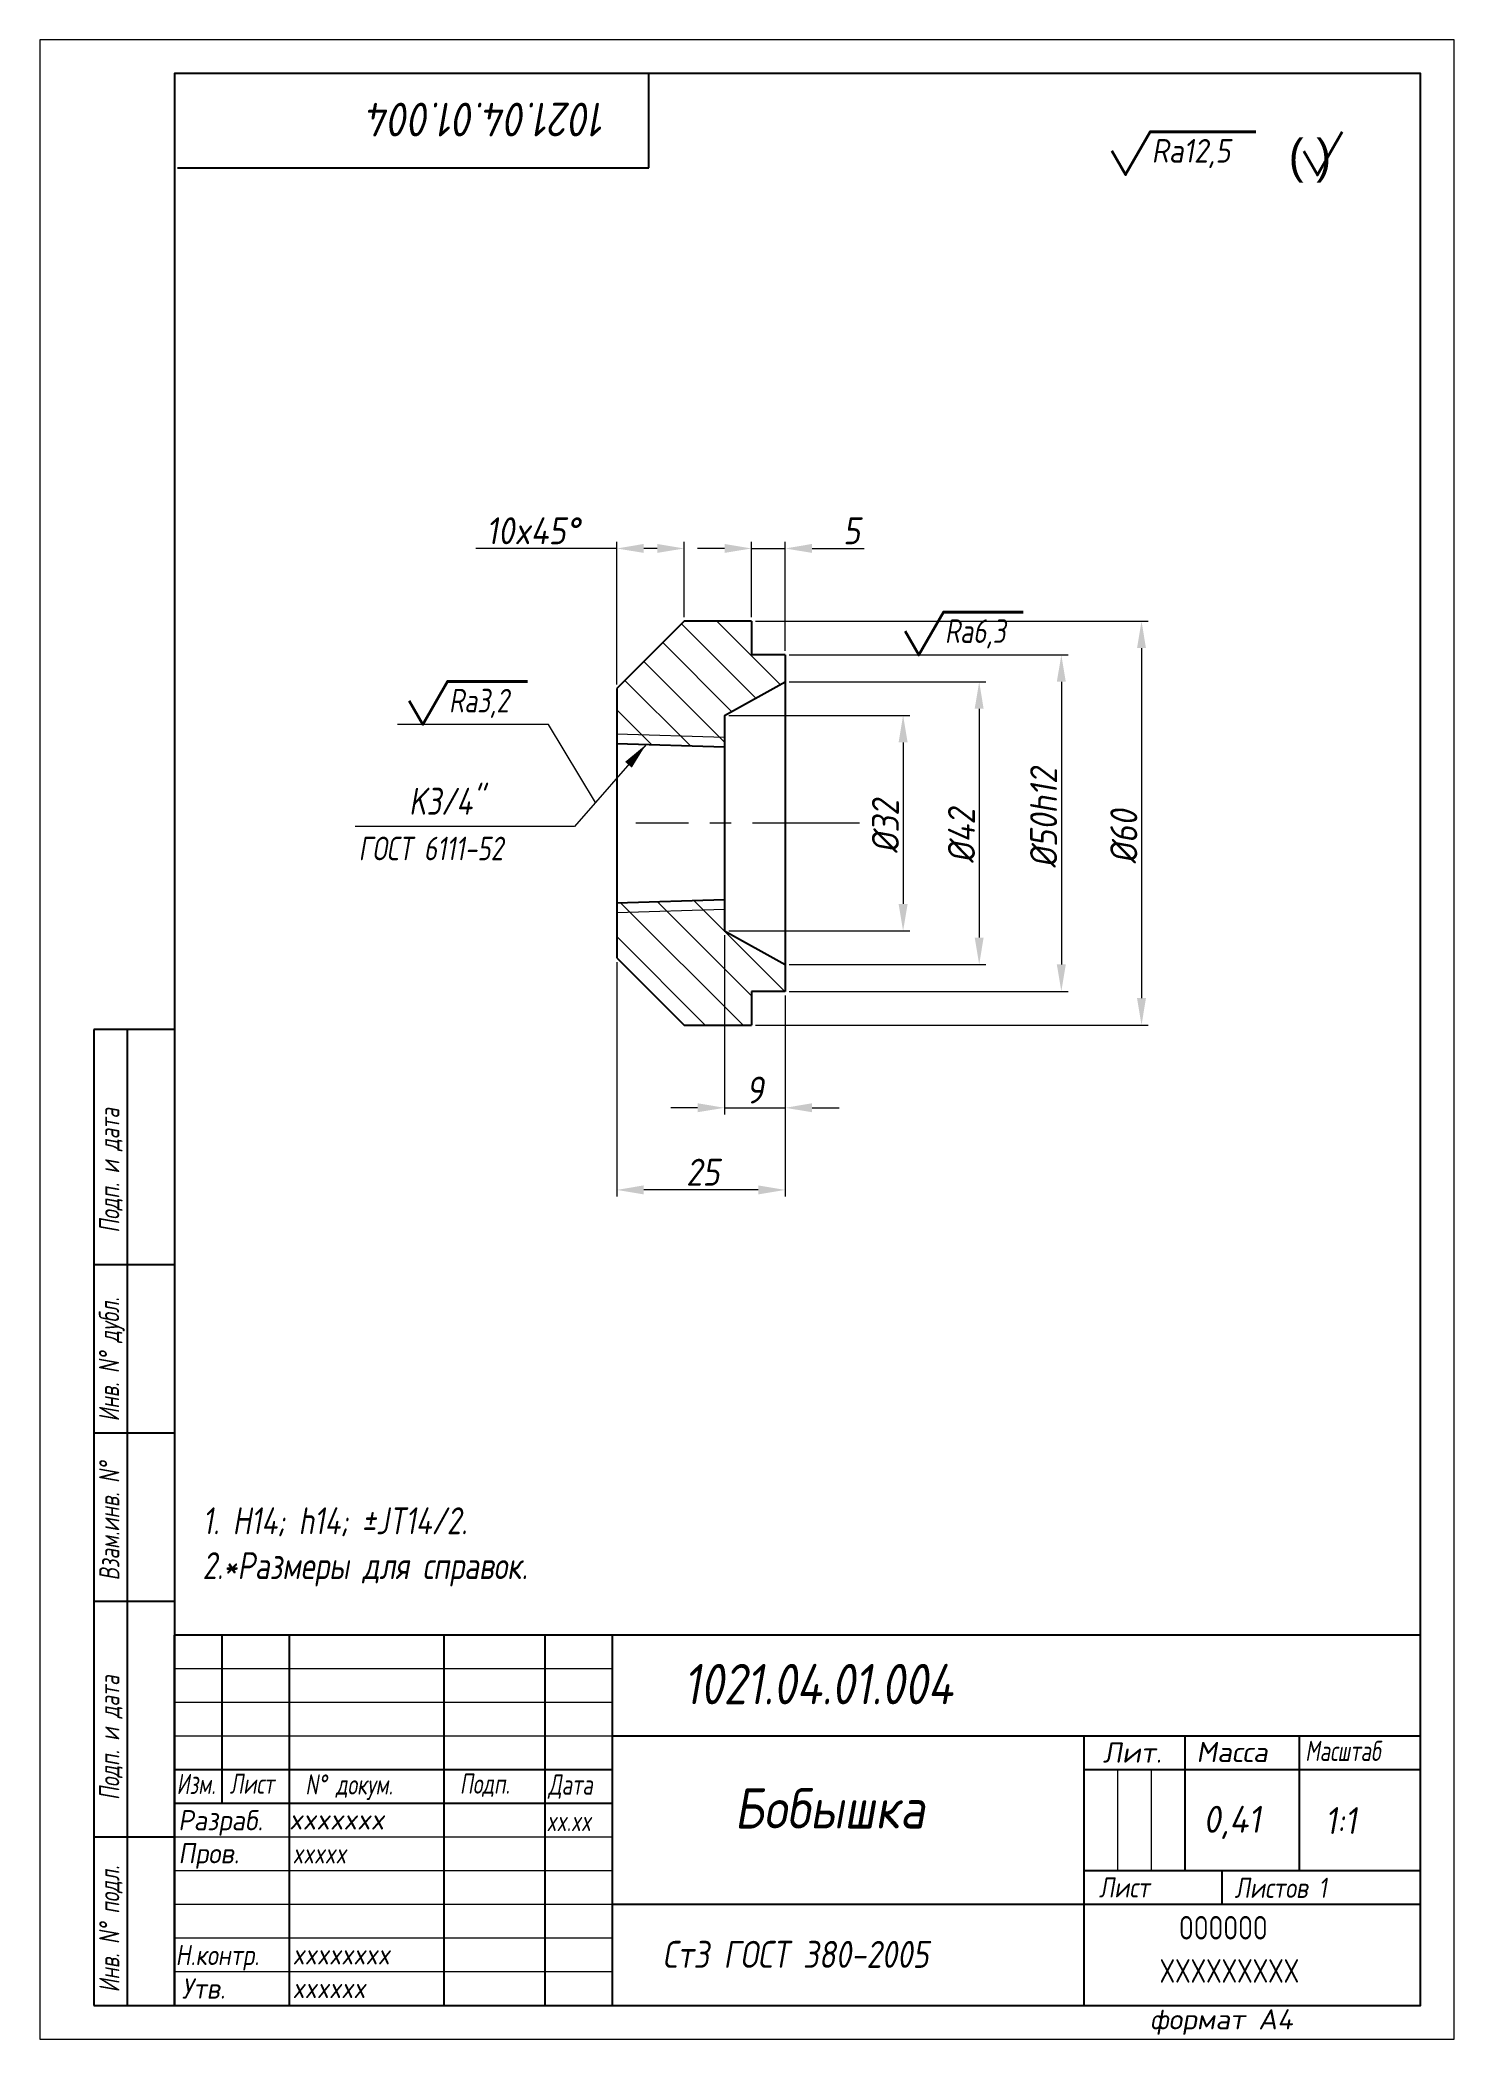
# Model space of a CAD drawing. Header units: millimetres. Extents: x 3693 to 3903, y -260 to 37.
import ezdxf

# ---------------------------------------------------------------- set-up
doc = ezdxf.new("R2010")
doc.units = ezdxf.units.MM
doc.linetypes.add('CENTER', pattern=[50.8, 31.75, -6.35, 6.35, -6.35])
for name, color, linetype, lineweight in [('Ax', 1, 'CENTER', 18), ('Dim', 3, 'Continuous', 40), ('Hatch', 5, 'Continuous', 18), ('Slim', 8, 'Continuous', 18), ('Text', 2, 'Continuous', 40), ('Wide', 31, 'Continuous', 60)]:
    doc.layers.add(name, color=color, linetype=linetype, lineweight=lineweight)
doc.styles.add('курсив', font='romans.shx', dxfattribs={"oblique": 10})
doc.styles.add('курсив 0_75', font='romans.shx', dxfattribs={"width": 0.75, "oblique": 10})
doc.styles.add('курсив 0_85', font='romans.shx', dxfattribs={"width": 0.85, "oblique": 10})
doc.dimstyles.new('L.Arrow', dxfattribs={"dimtxt": 4, "dimasz": 4, "dimexe": 2, "dimexo": 0.625, "dimgap": 1, "dimtad": 1, "dimlfac": 5, "dimtxsty": 'курсив 0_85', "dimcen": 0, "dimclrd": 256, "dimclre": 256, "dimclrt": 256, "dimadec": 1, "dimazin": 0, "dimtp": 0.0165, "dimtm": 0.0075, "dimtfac": 1, "dimtmove": 0, "dimatfit": 3, "dimfxl": 1, "dimlwd": 18, "dimlwe": 18, "dimarcsym": 0})
doc.dimstyles.new('L.Zero', dxfattribs={"dimtxt": 4, "dimasz": 1.8, "dimexe": 2, "dimexo": 0.625, "dimgap": 1, "dimtad": 1, "dimlfac": 5, "dimtxsty": 'курсив 0_85', "dimcen": 0, "dimadec": 1, "dimazin": 0, "dimtp": 0.0165, "dimtm": 0.0075, "dimtfac": 1, "dimtmove": 0, "dimatfit": 3, "dimldrblk": 'NONE', "dimfxl": 1, "dimlwd": 18, "dimlwe": 18, "dimarcsym": 0})
doc.dimstyles.new('к1_1', dxfattribs={"dimtxt": 4, "dimasz": 4, "dimexe": 1, "dimexo": 0.625, "dimtad": 1, "dimtxsty": 'курсив 0_85', "dimcen": 0, "dimadec": 0, "dimazin": 0, "dimtfac": 1, "dimtmove": 0, "dimatfit": 3, "dimldrblk": 'DOTSMALL', "dimfxl": 1, "dimlwd": 18, "dimlwe": 18, "dimarcsym": 0})

# ---------------------------------------------------------------- blocks, each defined once
blk = doc.blocks.new('*D340')
at = {"layer": 'Defpoints', "color": 0, "transparency": 16777216}
for p in [(3798.62, -49.39), (3798.62, -109.39), (3856.55, -109.39)]:
    blk.add_point(p, dxfattribs=at)
at = {"layer": 'Dim', "color": 0, "lineweight": 18, "transparency": 16777216}
for p, q in [((3799.24, -49.39), (3857.55, -49.39)), ((3856.55, -53.39), (3856.55, -105.39)), ((3799.24, -109.39), (3857.55, -109.39))]:
    blk.add_line(p, q, dxfattribs=at)
at = {"layer": 'Dim', "color": 0, "transparency": 16777216}
for points in [[(3855.88, -53.39), (3857.21, -53.39), (3856.55, -49.39)], [(3855.88, -105.39), (3857.21, -105.39), (3856.55, -109.39)]]:
    blk.add_solid(points, dxfattribs=at)
at = {"layer": 'Dim', "color": 0, "transparency": 16777216, "insert": (3853.92, -81.4), "char_height": 4, "attachment_point": 5, "rotation": 90, "style": 'курсив 0_85'}
blk.add_mtext('%%c60', dxfattribs=at)
blk = doc.blocks.new('_DotSmall')
at = {"color": 0, "linetype": 'ByBlock', "const_width": 0.5}
blk.add_lwpolyline([(-122670.927, 17467.939, 1), (-122670.802, 17467.939, 1)], format="xyb", close=True, dxfattribs=at)
blk = doc.blocks.new('*D341')
at = {"layer": 'Defpoints', "color": 0, "transparency": 16777216}
for p in [(3794.62, -63.39), (3794.62, -95.39), (3821.14, -95.39)]:
    blk.add_point(p, dxfattribs=at)
at = {"layer": 'Dim', "color": 0, "lineweight": 18, "transparency": 16777216}
for p, q in [((3795.24, -63.39), (3822.14, -63.39)), ((3821.14, -67.39), (3821.14, -91.39)), ((3795.24, -95.39), (3822.14, -95.39))]:
    blk.add_line(p, q, dxfattribs=at)
at = {"layer": 'Dim', "color": 0, "transparency": 16777216}
for points in [[(3820.47, -67.39), (3821.81, -67.39), (3821.14, -63.39)], [(3820.47, -91.39), (3821.81, -91.39), (3821.14, -95.39)]]:
    blk.add_solid(points, dxfattribs=at)
at = {"layer": 'Dim', "color": 0, "transparency": 16777216, "insert": (3818.51, -79.88), "char_height": 4, "attachment_point": 5, "rotation": 90, "style": 'курсив 0_85'}
blk.add_mtext('%%c32', dxfattribs=at)
blk = doc.blocks.new('*D342')
at = {"layer": 'Defpoints', "color": 0, "transparency": 16777216}
for p in [(3803.62, -58.39), (3803.62, -100.39), (3832.44, -100.39)]:
    blk.add_point(p, dxfattribs=at)
at = {"layer": 'Dim', "color": 0, "lineweight": 18, "transparency": 16777216}
for p, q in [((3804.24, -58.39), (3833.44, -58.39)), ((3832.44, -62.39), (3832.44, -96.39)), ((3804.24, -100.39), (3833.44, -100.39))]:
    blk.add_line(p, q, dxfattribs=at)
at = {"layer": 'Dim', "color": 0, "transparency": 16777216}
for points in [[(3831.77, -62.39), (3833.1, -62.39), (3832.44, -58.39)], [(3831.77, -96.39), (3833.1, -96.39), (3832.44, -100.39)]]:
    blk.add_solid(points, dxfattribs=at)
at = {"layer": 'Dim', "color": 0, "transparency": 16777216, "insert": (3829.81, -81.27), "char_height": 4, "attachment_point": 5, "rotation": 90, "style": 'курсив 0_85'}
blk.add_mtext('%%c42', dxfattribs=at)
blk = doc.blocks.new('*D343')
at = {"layer": 'Defpoints', "color": 0, "transparency": 16777216}
for p in [(3803.62, -54.39), (3803.62, -104.39), (3844.64, -104.39)]:
    blk.add_point(p, dxfattribs=at)
at = {"layer": 'Dim', "color": 0, "lineweight": 18, "transparency": 16777216}
for p, q in [((3804.24, -54.39), (3845.64, -54.39)), ((3844.64, -58.39), (3844.64, -100.39)), ((3804.24, -104.39), (3845.64, -104.39))]:
    blk.add_line(p, q, dxfattribs=at)
at = {"layer": 'Dim', "color": 0, "transparency": 16777216}
for points in [[(3843.97, -58.39), (3845.3, -58.39), (3844.64, -54.39)], [(3843.97, -100.39), (3845.3, -100.39), (3844.64, -104.39)]]:
    blk.add_solid(points, dxfattribs=at)
at = {"layer": 'Dim', "color": 0, "transparency": 16777216, "insert": (3842.01, -78.61), "char_height": 4, "attachment_point": 5, "rotation": 90, "style": 'курсив 0_85'}
blk.add_mtext('%%c50h12', dxfattribs=at)
blk = doc.blocks.new('*D344')
at = {"layer": 'Defpoints', "color": 0, "transparency": 16777216}
for p in [(3778.62, -99.39), (3803.62, -104.39), (3778.62, -133.88)]:
    blk.add_point(p, dxfattribs=at)
at = {"layer": 'Dim', "color": 0, "lineweight": 18, "transparency": 16777216}
for p, q in [((3778.62, -100.02), (3778.62, -134.88)), ((3803.62, -105.02), (3803.62, -134.88)), ((3799.62, -133.88), (3782.62, -133.88))]:
    blk.add_line(p, q, dxfattribs=at)
at = {"layer": 'Dim', "color": 0, "transparency": 16777216}
for points in [[(3782.62, -133.21), (3782.62, -134.55), (3778.62, -133.88)], [(3799.62, -133.21), (3799.62, -134.55), (3803.62, -133.88)]]:
    blk.add_solid(points, dxfattribs=at)
at = {"layer": 'Dim', "color": 0, "transparency": 16777216, "insert": (3791.41, -131.25), "char_height": 4, "attachment_point": 5, "style": 'курсив 0_85'}
blk.add_mtext('25', dxfattribs=at)
blk = doc.blocks.new('*D345')
at = {"layer": 'Defpoints', "color": 0, "transparency": 16777216}
for p in [(3794.62, -95.39), (3803.62, -104.39), (3803.62, -121.68)]:
    blk.add_point(p, dxfattribs=at)
at = {"layer": 'Dim', "color": 0, "lineweight": 18, "transparency": 16777216}
for p, q in [((3794.62, -96.02), (3794.62, -122.68)), ((3803.62, -105.02), (3803.62, -122.68)), ((3790.62, -121.68), (3786.62, -121.68)), ((3794.62, -121.68), (3803.62, -121.68)), ((3807.62, -121.68), (3811.62, -121.68))]:
    blk.add_line(p, q, dxfattribs=at)
at = {"layer": 'Dim', "color": 0, "transparency": 16777216}
for points in [[(3790.62, -121.01), (3790.62, -122.34), (3794.62, -121.68)], [(3807.62, -121.01), (3807.62, -122.34), (3803.62, -121.68)]]:
    blk.add_solid(points, dxfattribs=at)
at = {"layer": 'Dim', "color": 0, "transparency": 16777216, "insert": (3799.12, -119.05), "char_height": 4, "attachment_point": 5, "style": 'курсив 0_85'}
blk.add_mtext('9', dxfattribs=at)
blk = doc.blocks.new('*D346')
at = {"layer": 'Defpoints', "color": 0, "transparency": 16777216}
for p in [(3778.62, -38.58), (3788.62, -49.39), (3778.62, -59.39)]:
    blk.add_point(p, dxfattribs=at)
at = {"layer": 'Dim', "color": 0, "lineweight": 18, "transparency": 16777216}
for p, q in [((3778.62, -38.58), (3757.69, -38.58)), ((3778.62, -58.77), (3778.62, -37.58)), ((3784.62, -38.58), (3782.62, -38.58)), ((3788.62, -48.77), (3788.62, -37.58))]:
    blk.add_line(p, q, dxfattribs=at)
at = {"layer": 'Dim', "color": 0, "transparency": 16777216}
for points in [[(3782.62, -37.91), (3782.62, -39.24), (3778.62, -38.58)], [(3784.62, -37.91), (3784.62, -39.24), (3788.62, -38.58)]]:
    blk.add_solid(points, dxfattribs=at)
at = {"layer": 'Dim', "color": 0, "transparency": 16777216, "insert": (3766.15, -35.95), "char_height": 4, "attachment_point": 5, "style": 'курсив 0_85'}
blk.add_mtext('10x45%%d', dxfattribs=at)
blk = doc.blocks.new('*D347')
at = {"layer": 'Defpoints', "color": 0, "transparency": 16777216}
for p in [(3803.62, -38.58), (3798.62, -49.39), (3803.62, -54.39)]:
    blk.add_point(p, dxfattribs=at)
at = {"layer": 'Dim', "color": 0, "lineweight": 18, "transparency": 16777216}
for p, q in [((3794.62, -38.58), (3790.62, -38.58)), ((3798.62, -48.77), (3798.62, -37.58)), ((3798.62, -38.58), (3803.62, -38.58)), ((3803.62, -53.77), (3803.62, -37.58)), ((3807.62, -38.58), (3815.38, -38.58))]:
    blk.add_line(p, q, dxfattribs=at)
at = {"layer": 'Dim', "color": 0, "transparency": 16777216}
for points in [[(3794.62, -37.91), (3794.62, -39.24), (3798.62, -38.58)], [(3807.62, -37.91), (3807.62, -39.24), (3803.62, -38.58)]]:
    blk.add_solid(points, dxfattribs=at)
at = {"layer": 'Dim', "color": 0, "transparency": 16777216, "insert": (3813.5, -35.95), "char_height": 4, "attachment_point": 5, "style": 'курсив 0_85'}
blk.add_mtext('5', dxfattribs=at)
blk = doc.blocks.new('_None')

msp = doc.modelspace()

# ---------------------------------------------------------------- hatches: boundary and pattern name
at = {"layer": 'Hatch'}
h = msp.add_hatch(dxfattribs=at)
h.set_pattern_fill('ANSI31', color=256, scale=1.25, angle=90, style=0)
h.set_pattern_definition([(135, (-13048.3033, -5798.557), (-2.80633, -2.80633), [])])
h.paths.add_polyline_path([(3778.616, -59.393), (3778.616, -66.109), (3794.616, -66.609), (3794.616, -63.393), (3803.616, -58.393), (3803.616, -54.393), (3798.616, -54.393), (3798.616, -49.393), (3788.616, -49.393)])
h.paths.add_polyline_path([(3778.616, -66.109), (3778.616, -67.56), (3794.616, -68.06), (3794.616, -66.609)])
h.paths.add_polyline_path([(3778.616, -91.226), (3778.616, -92.677), (3794.616, -92.177), (3794.616, -90.726)])
h.paths.add_polyline_path([(3778.616, -92.677), (3778.616, -99.393), (3788.616, -109.393), (3798.616, -109.393), (3798.616, -104.393), (3803.616, -104.393), (3803.616, -100.393), (3794.616, -95.393), (3794.616, -92.177)])

# ---------------------------------------------------------------- linework, layer by layer
for p, q in [((3783.369, 17.972), (3783.369, 31.972)), ((3713.369, 17.972), (3783.369, 17.972)), ((3788.616, -49.393), (3778.616, -59.393)), ((3798.616, -49.393), (3788.616, -49.393)), ((3798.616, -49.393), (3798.616, -54.393)), ((3803.616, -54.393), (3798.616, -54.393)), ((3803.616, -54.393), (3803.616, -104.393)), ((3778.616, -59.393), (3778.616, -99.393)), ((3794.616, -63.393), (3803.616, -58.393)), ((3794.616, -63.393), (3794.616, -95.393)), ((3778.616, -67.56), (3794.616, -68.06)), ((3778.616, -91.226), (3794.616, -90.726)), ((3794.616, -95.393), (3803.616, -100.393)), ((3778.616, -99.393), (3788.616, -109.393)), ((3798.616, -104.393), (3798.616, -109.393)), ((3803.616, -104.393), (3798.616, -104.393)), ((3788.616, -109.393), (3798.616, -109.393)), ((3712.956, -110.034), (3700.956, -110.034)), ((3700.956, -110.034), (3700.956, -255.034)), ((3705.957, -254.964), (3705.957, -110.034)), ((3712.887, -145.034), (3700.956, -145.035)), ((3712.869, -170.034), (3700.956, -170.033)), ((3712.956, -195.033), (3700.956, -195.031)), ((3712.956, -255.034), (3712.956, -200.034)), ((3897.956, -200.034), (3712.956, -200.034)), ((3719.956, -200.034), (3719.956, -225.034)), ((3729.956, -200.034), (3729.956, -255.034)), ((3752.956, -200.034), (3752.956, -255.034)), ((3767.956, -200.034), (3767.956, -255.034)), ((3777.956, -200.034), (3777.956, -255.034)), ((3847.956, -215.034), (3777.956, -215.034)), ((3847.956, -215.034), (3847.956, -255.034)), ((3897.956, -215.034), (3847.956, -215.034)), ((3862.956, -215.034), (3862.956, -235.034)), ((3879.956, -215.034), (3879.956, -235.034)), ((3777.956, -220.034), (3712.956, -220.034)), ((3897.956, -220.034), (3847.956, -220.034)), ((3777.956, -225.034), (3712.956, -225.034)), ((3712.956, -230.034), (3700.956, -230.034)), ((3897.956, -235.034), (3847.956, -235.034)), ((3868.461, -235.034), (3868.461, -240.034)), ((3847.956, -240.034), (3777.956, -240.034)), ((3897.956, -240.034), (3847.956, -240.034)), ((3700.956, -255.034), (3712.956, -255.034))]:
    msp.add_line(p, q)
msp.add_lwpolyline([(3712.956, -255.034), (3897.956, -255.034), (3897.956, 31.966), (3712.956, 31.966)], close=True)
at = {"layer": 'Ax', "ltscale": 0.5}
msp.add_line((3814.664, -79.393), (3781.435, -79.393), dxfattribs=at)
at = {"layer": 'Slim'}
for p, q in [((3778.616, -66.109), (3794.616, -66.609)), ((3778.616, -92.677), (3794.616, -92.177)), ((3777.956, -205.034), (3712.956, -205.034)), ((3777.956, -210.034), (3712.956, -210.034)), ((3777.956, -215.034), (3712.956, -215.034)), ((3852.956, -220.034), (3852.956, -235.034)), ((3857.956, -220.034), (3857.956, -235.034)), ((3777.956, -230.034), (3712.956, -230.034)), ((3777.956, -235.034), (3712.956, -235.034)), ((3777.956, -240.034), (3712.956, -240.034)), ((3777.956, -245.034), (3712.956, -245.034)), ((3777.956, -250.034), (3712.956, -250.034))]:
    msp.add_line(p, q, dxfattribs=at)
msp.add_lwpolyline([(3692.956, -260.034), (3902.956, -260.034), (3902.956, 36.966), (3692.956, 36.966)], close=True, dxfattribs=at)
at = {"layer": 'Text'}
for points in [[(3852.145, 20.48), (3854.172, 16.969), (3857.851, 23.342), (3873.514, 23.342)], [(3880.648, 20.436), (3882.674, 16.926), (3886.354, 23.298)], [(3821.441, -50.882), (3823.468, -54.393), (3827.147, -48.02), (3838.98, -48.02)], [(3747.793, -61.207), (3749.82, -64.718), (3753.499, -58.345), (3765.333, -58.345)]]:
    msp.add_lwpolyline(points, dxfattribs=at)

# ---------------------------------------------------------------- texts
at = {"layer": 'Dim', "style": 'курсив 0_75', "oblique": 10, "width": 0.75}
msp.add_text('K3/4"', height=4, dxfattribs=at).set_placement((3747.762, -78.138))
at = {"layer": 'Text', "oblique": 10}
for s, height, rotation, style, width, p in [('1021.04.01.004', 5, 180, 'курсив', 0.85, (3777.121, 27.649)), ('Подп. и дата', 3, 90, 'курсив 0_75', 0.7, (3704.746, -140.251)), ('Инв. N%%D дубл.', 3, 90, 'курсив 0_75', 0.7, (3704.712, -168.287)), ('Взам.инв. N%%D', 3, 90, 'курсив 0_75', 0.7, (3704.746, -191.913)), ('Подп. и дата', 3, 90, 'курсив 0_75', 0.7, (3704.746, -224.538)), ('Инв. N%%D подл.', 3, 90, 'курсив 0_75', 0.7, (3704.746, -253.111))]:
    msp.add_text(s, height=height, rotation=rotation, dxfattribs=dict(at, style=style, width=width)).set_placement(p)
for s, height, style, width, p in [('Ra12,5', 3.5, 'курсив 0_85', 0.85, (3858.044, 18.75)), ('Ra6,3', 3.5, 'курсив 0_75', 0.75, (3827.34, -52.612)), ('Ra3,2', 3.5, 'курсив 0_75', 0.75, (3753.692, -62.936)), ('ГОСТ 6111-52', 3.5, 'курсив 0_75', 0.75, (3740.255, -84.906)), ('1021.04.01.004', 6, 'курсив', 0.8, (3788.537, -210.303)), ('Масштаб', 3, 'курсив', 0.7, (3880.853, -218.721)), ('Изм.', 3, 'курсив', 0.7, (3713.235, -223.639)), ('Лист', 3, 'курсив', 0.7, (3721.135, -223.59)), ('N%%D докум.', 3, 'курсив', 0.7, (3732.364, -223.711)), ('Подп.', 3, 'курсив', 0.7, (3755.304, -223.59)), ('Дата', 3, 'курсив', 0.7, (3768.449, -223.729)), ('Бобышка', 6, 'курсив 0_85', 0.85, (3796.077, -228.758)), ('0,41', 4, 'курсив', 0.9, (3865.747, -229.384)), ('1:1', 4, 'курсив 0_85', 0.85, (3883.811, -229.578)), ('Разраб.', 3, 'курсив', 0.9, (3713.47, -229.028)), ('Пров.', 3, 'курсив', 0.9, (3713.496, -233.933)), ('xxxxx', 3, 'курсив', 0.75, (3730.461, -233.955)), ('Лист ', 3, 'курсив', 0.8, (3850.219, -239.003)), ('Листов 1', 3, 'курсив', 0.8, (3870.365, -239.066)), ('Н.контр.', 3, 'курсив', 0.8, (3713.086, -249.052)), ('Ст3 ГОСТ 380-2005', 4, 'курсив', 0.8, (3785.419, -249.458)), ('xxxxxxxx', 3, 'курсив 0_85', 0.85, (3730.461, -248.955)), ('Утв.', 3, 'курсив', 0.9, (3714.017, -254.03)), ('xxxxxx', 3, 'курсив 0_85', 0.85, (3730.461, -253.955))]:
    msp.add_text(s, height=height, dxfattribs=dict(at, style=style, width=width)).set_placement(p)
at = {"layer": 'Text'}
msp.add_text('( )', height=5, dxfattribs=at).set_placement((3878.405, 17.254))
at = {"layer": 'Text', "style": 'курсив', "oblique": 10}
for s, p in [('Лит.', (3850.8, -218.973)), ('Масса', (3864.693, -218.888)), ('формат А4', (3857.813, -258.599))]:
    msp.add_text(s, height=3, dxfattribs=at).set_placement(p)
at = {"layer": 'Text', "ltscale": 0.8, "style": 'курсив', "oblique": 10}
for s, width, p in [('xxxxxxx', 0.95, (3729.956, -228.911)), ('xx.xx', 0.7, (3768.182, -229.141))]:
    msp.add_text(s, height=3, dxfattribs=dict(at, width=width)).set_placement(p)
at = {"layer": 'Text', "ltscale": 6, "insert": (3717.094, -181.042), "char_height": 4, "width": 177.75258, "attachment_point": 1, "style": 'курсив 0_75'}
msp.add_mtext('1. H14; h14; %%PJT14/2.\\P2.*Размеры для справок.', dxfattribs=at)
at = {"layer": 'Wide', "lineweight": 50, "style": 'курсив', "width": 0.7}
for s, p in [('OOOOOO', (3862.108, -245.254)), ('XXXXXXXXX', (3859.234, -251.664))]:
    msp.add_text(s, height=3.5, dxfattribs=at).set_placement(p)

# ---------------------------------------------------------------- dimensions: what is measured, and where the dimension line sits
at = {"layer": 'Dim'}
dim = msp.add_linear_dim(base=(3778.616, -38.575), p1=(3788.616, -49.393), p2=(3778.616, -59.393), text='<>x45%%d', dimstyle='к1_1', dxfattribs=at)
dim.commit()
dim.dimension.update_dxf_attribs({"geometry": '*D346', "text_midpoint": (3766.153, -38.575), "dimtype": 160})
for base, p1, p2, picture, middle in [((3803.616, -38.575), (3798.616, -49.393), (3803.616, -54.393), '*D347', (3813.498, -38.575)), ((3803.616, -121.677), (3794.616, -95.393), (3803.616, -104.393), '*D345', (3799.116, -121.677)), ((3778.616, -133.88), (3803.616, -104.393), (3778.616, -99.393), '*D344', (3791.408, -133.88))]:
    dim = msp.add_linear_dim(base=base, p1=p1, p2=p2, dimstyle='к1_1', dxfattribs=at)
    dim.commit()
    dim.dimension.update_dxf_attribs({"geometry": picture, "text_midpoint": middle, "dimtype": 160})
for base, p1, p2, text, picture, middle in [((3856.546, -109.393), (3798.616, -49.393), (3798.616, -109.393), '%%c<>', '*D340', (3856.546, -81.395)), ((3844.638, -104.393), (3803.616, -54.393), (3803.616, -104.393), '%%c<>h12', '*D343', (3844.638, -78.608)), ((3832.438, -100.393), (3803.616, -58.393), (3803.616, -100.393), '%%c<>', '*D342', (3832.438, -81.271)), ((3821.139, -95.393), (3794.616, -63.393), (3794.616, -95.393), '%%c<>', '*D341', (3821.139, -79.878))]:
    dim = msp.add_linear_dim(base=base, p1=p1, p2=p2, angle=90, text=text, dimstyle='к1_1', dxfattribs=at)
    dim.commit()
    dim.dimension.update_dxf_attribs({"geometry": picture, "text_midpoint": middle, "dimtype": 160})

# ---------------------------------------------------------------- leaders
at = {"layer": 'Slim'}
for points, dimstyle in [([(3775.477, -76.31), (3768.487, -64.718), (3746.032, -64.718)], 'L.Zero'), ([(3782.976, -67.696), (3772.351, -79.902), (3739.774, -79.902)], 'L.Arrow')]:
    msp.add_leader(points, dimstyle=dimstyle, override={"dimgap": 1, "dimtad": 0}, dxfattribs=at)

doc.saveas('drawing.dxf')
